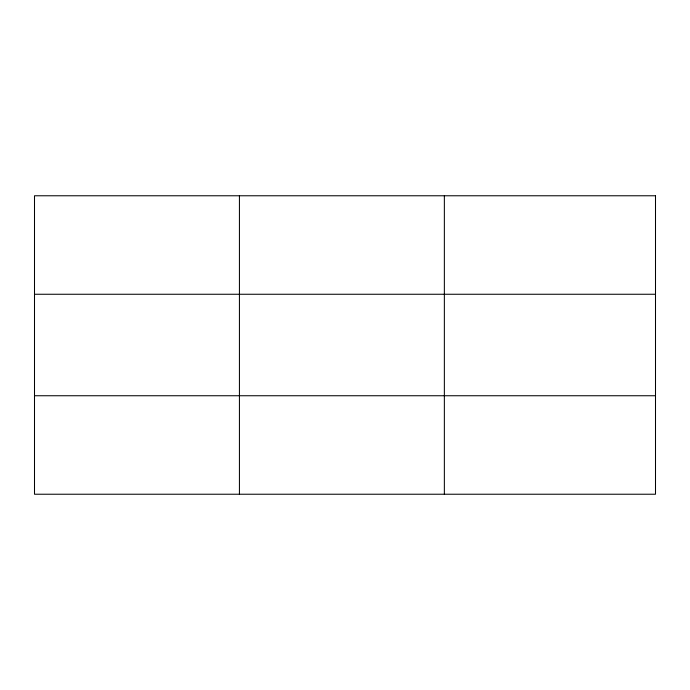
<?xml version="1.0" encoding="UTF-8"?>
<svg xmlns="http://www.w3.org/2000/svg" width="690" height="690" viewBox="0 0 690 690"><rect width="100%" height="100%" fill="white"/><g stroke="black" fill="none" stroke-linecap="round" stroke-linejoin="round"><path stroke-width="1.03" d="M239.43 494.23L239.43 195.77M444.36 494.23L444.36 195.77M34.5 294.259L655.5 294.259M34.5 395.741L655.5 395.741M655.5 195.77L34.5 195.77L34.5 494.23L655.5 494.23L655.5 195.77"/></g></svg>
